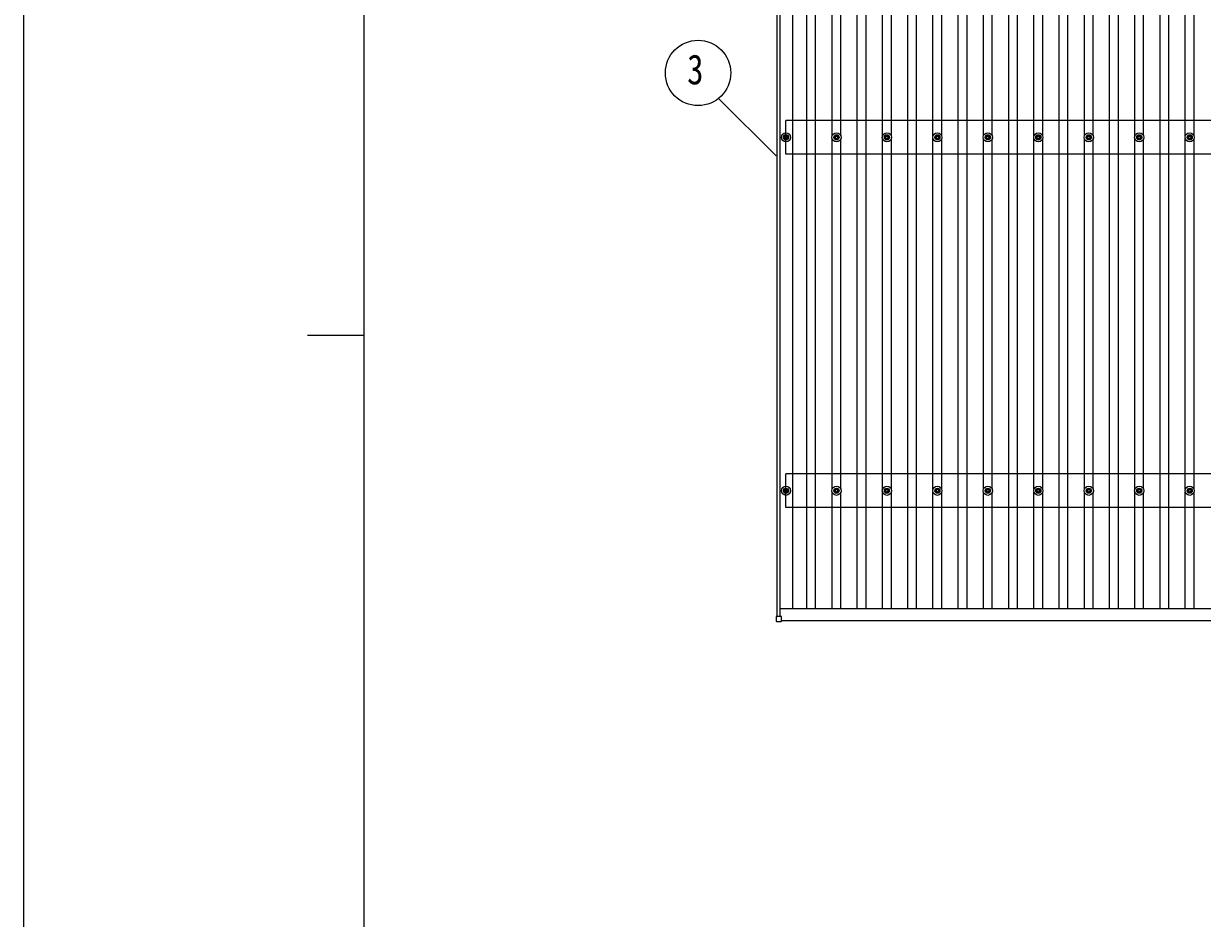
# Model space of a CAD drawing. Units: millimetres, scale not verified. Extents: x -18922 to 18922, y -13365 to 13365.
# Drawn here: x -18922 to -14251, y -1748 to 1797 of the extents above; entities that cross this region are included whole.
import ezdxf
from ezdxf.enums import TextEntityAlignment as Align

# ---------------------------------------------------------------- set-up
doc = ezdxf.new("R2010")
doc.units = ezdxf.units.MM
doc.header["$LTSCALE"] = 50
for name, color, linetype in [('0-5_YKK_13', 4, 'Continuous'), ('0-6_YKK_A1', 4, 'Continuous'), ('0-7_YKK_D', 6, 'Continuous'), ('0-8_YKK_ZWAK', 7, 'Continuous')]:
    doc.layers.add(name, color=color, linetype=linetype)
doc.styles.add('ＭＳ ゴシック', font='')
doc.styles.get('ＭＳ ゴシック').set_extended_font_data('MS Gothic')

msp = doc.modelspace()

# ---------------------------------------------------------------- linework, layer by layer
at = {"layer": '0-5_YKK_13'}
for p, q in [((-15902.66, 1356.07), (-15902.66, 1351.66)), ((-15899.16, 1356.07), (-15899.16, 1351.66)), ((-15702.66, 1356.07), (-15702.66, 1351.66)), ((-15699.16, 1356.07), (-15699.16, 1351.66)), ((-15502.66, 1356.07), (-15502.66, 1351.66)), ((-15499.16, 1356.07), (-15499.16, 1351.66)), ((-15302.66, 1356.07), (-15302.66, 1351.66)), ((-15299.16, 1356.07), (-15299.16, 1351.66)), ((-15102.66, 1356.07), (-15102.66, 1351.66)), ((-15099.16, 1356.07), (-15099.16, 1351.66)), ((-14902.66, 1356.07), (-14902.66, 1351.66)), ((-14899.16, 1356.07), (-14899.16, 1351.66)), ((-14702.66, 1356.07), (-14702.66, 1351.66)), ((-14699.16, 1356.07), (-14699.16, 1351.66)), ((-14502.66, 1356.07), (-14502.66, 1351.66)), ((-14499.16, 1356.07), (-14499.16, 1351.66)), ((-14302.66, 1356.07), (-14302.66, 1351.66)), ((-14299.16, 1356.07), (-14299.16, 1351.66)), ((-15910.91, 1347.82), (-15906.49, 1347.82)), ((-15910.91, 1344.32), (-15906.49, 1344.32)), ((-15902.66, 1340.49), (-15902.66, 1336.08)), ((-15899.16, 1340.49), (-15899.16, 1336.08)), ((-15895.33, 1347.82), (-15890.91, 1347.82)), ((-15895.33, 1344.32), (-15890.91, 1344.32)), ((-15710.91, 1347.82), (-15706.49, 1347.82)), ((-15710.91, 1344.32), (-15706.49, 1344.32)), ((-15702.66, 1340.49), (-15702.66, 1336.08)), ((-15699.16, 1340.49), (-15699.16, 1336.08)), ((-15695.33, 1347.82), (-15690.91, 1347.82)), ((-15695.33, 1344.32), (-15690.91, 1344.32)), ((-15510.91, 1347.82), (-15506.49, 1347.82)), ((-15510.91, 1344.32), (-15506.49, 1344.32)), ((-15502.66, 1340.49), (-15502.66, 1336.08)), ((-15499.16, 1340.49), (-15499.16, 1336.08)), ((-15495.33, 1347.82), (-15490.91, 1347.82)), ((-15495.33, 1344.32), (-15490.91, 1344.32)), ((-15310.91, 1347.82), (-15306.49, 1347.82)), ((-15310.91, 1344.32), (-15306.49, 1344.32)), ((-15302.66, 1340.49), (-15302.66, 1336.08)), ((-15299.16, 1340.49), (-15299.16, 1336.08)), ((-15295.33, 1347.82), (-15290.91, 1347.82)), ((-15295.33, 1344.32), (-15290.91, 1344.32)), ((-15110.91, 1347.82), (-15106.49, 1347.82)), ((-15110.91, 1344.32), (-15106.49, 1344.32)), ((-15102.66, 1340.49), (-15102.66, 1336.08)), ((-15099.16, 1340.49), (-15099.16, 1336.08)), ((-15095.33, 1347.82), (-15090.91, 1347.82)), ((-15095.33, 1344.32), (-15090.91, 1344.32)), ((-14910.91, 1347.82), (-14906.49, 1347.82)), ((-14910.91, 1344.32), (-14906.49, 1344.32)), ((-14902.66, 1340.49), (-14902.66, 1336.08)), ((-14899.16, 1340.49), (-14899.16, 1336.08)), ((-14895.33, 1347.82), (-14890.91, 1347.82)), ((-14895.33, 1344.32), (-14890.91, 1344.32)), ((-14710.91, 1347.82), (-14706.49, 1347.82)), ((-14710.91, 1344.32), (-14706.49, 1344.32)), ((-14702.66, 1340.49), (-14702.66, 1336.08)), ((-14699.16, 1340.49), (-14699.16, 1336.08)), ((-14695.33, 1347.82), (-14690.91, 1347.82)), ((-14695.33, 1344.32), (-14690.91, 1344.32)), ((-14510.91, 1347.82), (-14506.49, 1347.82)), ((-14510.91, 1344.32), (-14506.49, 1344.32)), ((-14502.66, 1340.49), (-14502.66, 1336.08)), ((-14499.16, 1340.49), (-14499.16, 1336.08)), ((-14495.33, 1347.82), (-14490.91, 1347.82)), ((-14495.33, 1344.32), (-14490.91, 1344.32)), ((-14310.91, 1347.82), (-14306.49, 1347.82)), ((-14310.91, 1344.32), (-14306.49, 1344.32)), ((-14302.66, 1340.49), (-14302.66, 1336.08)), ((-14299.16, 1340.49), (-14299.16, 1336.08)), ((-14295.33, 1347.82), (-14290.91, 1347.82)), ((-14295.33, 1344.32), (-14290.91, 1344.32)), ((-15902.66, -43.93), (-15902.66, -48.34)), ((-15899.16, -43.93), (-15899.16, -48.34)), ((-15702.66, -43.93), (-15702.66, -48.34)), ((-15699.16, -43.93), (-15699.16, -48.34)), ((-15502.66, -43.93), (-15502.66, -48.34)), ((-15499.16, -43.93), (-15499.16, -48.34)), ((-15302.66, -43.93), (-15302.66, -48.34)), ((-15299.16, -43.93), (-15299.16, -48.34)), ((-15102.66, -43.93), (-15102.66, -48.34)), ((-15099.16, -43.93), (-15099.16, -48.34)), ((-14902.66, -43.93), (-14902.66, -48.34)), ((-14899.16, -43.93), (-14899.16, -48.34)), ((-14702.66, -43.93), (-14702.66, -48.34)), ((-14699.16, -43.93), (-14699.16, -48.34)), ((-14502.66, -43.93), (-14502.66, -48.34)), ((-14499.16, -43.93), (-14499.16, -48.34)), ((-14302.66, -43.93), (-14302.66, -48.34)), ((-14299.16, -43.93), (-14299.16, -48.34)), ((-15910.91, -52.18), (-15906.49, -52.18)), ((-15910.91, -55.68), (-15906.49, -55.68)), ((-15902.66, -59.51), (-15902.66, -63.92)), ((-15899.16, -59.51), (-15899.16, -63.92)), ((-15895.33, -52.18), (-15890.91, -52.18)), ((-15895.33, -55.68), (-15890.91, -55.68)), ((-15710.91, -52.18), (-15706.49, -52.18)), ((-15710.91, -55.68), (-15706.49, -55.68)), ((-15702.66, -59.51), (-15702.66, -63.92)), ((-15699.16, -59.51), (-15699.16, -63.92)), ((-15695.33, -52.18), (-15690.91, -52.18)), ((-15695.33, -55.68), (-15690.91, -55.68)), ((-15510.91, -52.18), (-15506.49, -52.18)), ((-15510.91, -55.68), (-15506.49, -55.68)), ((-15502.66, -59.51), (-15502.66, -63.92)), ((-15499.16, -59.51), (-15499.16, -63.92)), ((-15495.33, -52.18), (-15490.91, -52.18)), ((-15495.33, -55.68), (-15490.91, -55.68)), ((-15310.91, -52.18), (-15306.49, -52.18)), ((-15310.91, -55.68), (-15306.49, -55.68)), ((-15302.66, -59.51), (-15302.66, -63.92)), ((-15299.16, -59.51), (-15299.16, -63.92)), ((-15295.33, -52.18), (-15290.91, -52.18)), ((-15295.33, -55.68), (-15290.91, -55.68)), ((-15110.91, -52.18), (-15106.49, -52.18)), ((-15110.91, -55.68), (-15106.49, -55.68)), ((-15102.66, -59.51), (-15102.66, -63.92)), ((-15099.16, -59.51), (-15099.16, -63.92)), ((-15095.33, -52.18), (-15090.91, -52.18)), ((-15095.33, -55.68), (-15090.91, -55.68)), ((-14910.91, -52.18), (-14906.49, -52.18)), ((-14910.91, -55.68), (-14906.49, -55.68)), ((-14902.66, -59.51), (-14902.66, -63.92)), ((-14899.16, -59.51), (-14899.16, -63.92)), ((-14895.33, -52.18), (-14890.91, -52.18)), ((-14895.33, -55.68), (-14890.91, -55.68)), ((-14710.91, -52.18), (-14706.49, -52.18)), ((-14710.91, -55.68), (-14706.49, -55.68)), ((-14702.66, -59.51), (-14702.66, -63.92)), ((-14699.16, -59.51), (-14699.16, -63.92)), ((-14695.33, -52.18), (-14690.91, -52.18)), ((-14695.33, -55.68), (-14690.91, -55.68)), ((-14510.91, -52.18), (-14506.49, -52.18)), ((-14510.91, -55.68), (-14506.49, -55.68)), ((-14502.66, -59.51), (-14502.66, -63.92)), ((-14499.16, -59.51), (-14499.16, -63.92)), ((-14495.33, -52.18), (-14490.91, -52.18)), ((-14495.33, -55.68), (-14490.91, -55.68)), ((-14310.91, -52.18), (-14306.49, -52.18)), ((-14310.91, -55.68), (-14306.49, -55.68)), ((-14302.66, -59.51), (-14302.66, -63.92)), ((-14299.16, -59.51), (-14299.16, -63.92)), ((-14295.33, -52.18), (-14290.91, -52.18)), ((-14295.33, -55.68), (-14290.91, -55.68)), ((-15939.21, -552.82), (-15939.21, -570.82)), ((-15920.21, -551.82), (-15938.21, -551.82)), ((-15919.21, -570.82), (-15919.21, -552.82)), ((-15938.21, -571.82), (-15920.21, -571.82))]:
    msp.add_line(p, q, dxfattribs=at)
for centre, radius in [((-15900.91, 1346.07), 18.25), ((-15900.91, 1346.07), 10.15), ((-15700.91, 1346.07), 18.25), ((-15700.91, 1346.07), 10.15), ((-15500.91, 1346.07), 18.25), ((-15500.91, 1346.07), 10.15), ((-15300.91, 1346.07), 18.25), ((-15300.91, 1346.07), 10.15), ((-15100.91, 1346.07), 18.25), ((-15100.91, 1346.07), 10.15), ((-14900.91, 1346.07), 18.25), ((-14900.91, 1346.07), 10.15), ((-14700.91, 1346.07), 18.25), ((-14700.91, 1346.07), 10.15), ((-14500.91, 1346.07), 18.25), ((-14500.91, 1346.07), 10.15), ((-14300.91, 1346.07), 18.25), ((-14300.91, 1346.07), 10.15), ((-15900.91, 1346.07), 5.85), ((-15900.91, 1346.07), 5.25), ((-15700.91, 1346.07), 5.85), ((-15700.91, 1346.07), 5.25), ((-15500.91, 1346.07), 5.85), ((-15500.91, 1346.07), 5.25), ((-15300.91, 1346.07), 5.85), ((-15300.91, 1346.07), 5.25), ((-15100.91, 1346.07), 5.85), ((-15100.91, 1346.07), 5.25), ((-14900.91, 1346.07), 5.85), ((-14900.91, 1346.07), 5.25), ((-14700.91, 1346.07), 5.85), ((-14700.91, 1346.07), 5.25), ((-14500.91, 1346.07), 5.85), ((-14500.91, 1346.07), 5.25), ((-14300.91, 1346.07), 5.85), ((-14300.91, 1346.07), 5.25), ((-15900.91, -53.93), 18.25), ((-15900.91, -53.93), 10.15), ((-15700.91, -53.93), 18.25), ((-15700.91, -53.93), 10.15), ((-15500.91, -53.93), 18.25), ((-15500.91, -53.93), 10.15), ((-15300.91, -53.93), 18.25), ((-15300.91, -53.93), 10.15), ((-15100.91, -53.93), 18.25), ((-15100.91, -53.93), 10.15), ((-14900.91, -53.93), 18.25), ((-14900.91, -53.93), 10.15), ((-14700.91, -53.93), 18.25), ((-14700.91, -53.93), 10.15), ((-14500.91, -53.93), 18.25), ((-14500.91, -53.93), 10.15), ((-14300.91, -53.93), 18.25), ((-14300.91, -53.93), 10.15), ((-15900.91, -53.93), 5.85), ((-15900.91, -53.93), 5.25), ((-15700.91, -53.93), 5.85), ((-15700.91, -53.93), 5.25), ((-15500.91, -53.93), 5.85), ((-15500.91, -53.93), 5.25), ((-15300.91, -53.93), 5.85), ((-15300.91, -53.93), 5.25), ((-15100.91, -53.93), 5.85), ((-15100.91, -53.93), 5.25), ((-14900.91, -53.93), 5.85), ((-14900.91, -53.93), 5.25), ((-14700.91, -53.93), 5.85), ((-14700.91, -53.93), 5.25), ((-14500.91, -53.93), 5.85), ((-14500.91, -53.93), 5.25), ((-14300.91, -53.93), 5.85), ((-14300.91, -53.93), 5.25)]:
    msp.add_circle(centre, radius, dxfattribs=at)
for centre, start, end in [((-15938.21, -552.82), 90, 180), ((-15920.21, -552.82), 0, 90), ((-15938.21, -570.82), 180, 270), ((-15920.21, -570.82), 270, 0)]:
    msp.add_arc(centre, 1, start, end, dxfattribs=at)
at = {"layer": '0-6_YKK_A1'}
for p, q in [((-15874.41, -520.53), (-15874.41, 10209.71)), ((-15818.41, -520.53), (-15818.41, 10209.71)), ((-15783.41, -520.53), (-15783.41, 10209.71)), ((-15618.41, -520.53), (-15618.41, 10209.71)), ((-15583.41, -520.53), (-15583.41, 10209.71)), ((-15418.41, -520.53), (-15418.41, 10209.71)), ((-15383.41, -520.53), (-15383.41, 10209.71)), ((-15218.41, -520.53), (-15218.41, 10209.71)), ((-15183.41, -520.53), (-15183.41, 10209.71)), ((-15018.41, -520.53), (-15018.41, 10209.71)), ((-14983.41, -520.53), (-14983.41, 10209.71)), ((-14818.41, -520.53), (-14818.41, 10209.71)), ((-14783.41, -520.53), (-14783.41, 10209.71)), ((-14618.41, -520.53), (-14618.41, 10209.71)), ((-14583.41, -520.53), (-14583.41, 10209.71)), ((-14418.41, -520.53), (-14418.41, 10209.71)), ((-14383.41, -520.53), (-14383.41, 10209.71)), ((-15935.91, -551.82), (-15935.91, 4836.01)), ((-15923.91, -551.82), (-15923.91, 4821.01)), ((-15718.41, 1351.25), (-15718.41, 2740.9)), ((-15683.41, 1351.25), (-15683.41, 2740.9)), ((-15518.41, 1351.25), (-15518.41, 2740.9)), ((-15483.41, 1351.25), (-15483.41, 2740.9)), ((-15318.41, 1351.25), (-15318.41, 2740.9)), ((-15283.41, 1351.25), (-15283.41, 2740.9)), ((-15118.41, 1351.25), (-15118.41, 2740.9)), ((-15083.41, 1351.25), (-15083.41, 2740.9)), ((-14918.41, 1351.25), (-14918.41, 2740.9)), ((-14883.41, 1351.25), (-14883.41, 2740.9)), ((-14718.41, 1351.25), (-14718.41, 2740.9)), ((-14683.41, 1351.25), (-14683.41, 2740.9)), ((-14518.41, 1351.25), (-14518.41, 2740.9)), ((-14483.41, 1351.25), (-14483.41, 2740.9)), ((-14318.41, 1351.25), (-14318.41, 2740.9)), ((-14283.41, 1351.25), (-14283.41, 2740.9)), ((-10500.91, 1413.07), (-15900.91, 1413.07)), ((-15900.91, 1279.07), (-15900.91, 1413.07)), ((-15718.41, -48.75), (-15718.41, 1340.9)), ((-15683.41, -48.75), (-15683.41, 1340.9)), ((-15518.41, -48.75), (-15518.41, 1340.9)), ((-15483.41, -48.75), (-15483.41, 1340.9)), ((-15318.41, -48.75), (-15318.41, 1340.9)), ((-15283.41, -48.75), (-15283.41, 1340.9)), ((-15118.41, -48.75), (-15118.41, 1340.9)), ((-15083.41, -48.75), (-15083.41, 1340.9)), ((-14918.41, -48.75), (-14918.41, 1340.9)), ((-14883.41, -48.75), (-14883.41, 1340.9)), ((-14718.41, -48.75), (-14718.41, 1340.9)), ((-14683.41, -48.75), (-14683.41, 1340.9)), ((-14518.41, -48.75), (-14518.41, 1340.9)), ((-14483.41, -48.75), (-14483.41, 1340.9)), ((-14318.41, -48.75), (-14318.41, 1340.9)), ((-14283.41, -48.75), (-14283.41, 1340.9)), ((-10500.91, 1279.07), (-15900.91, 1279.07)), ((-10500.91, 13.07), (-15900.91, 13.07)), ((-15900.91, -120.93), (-15900.91, 13.07)), ((-15718.41, -520.53), (-15718.41, -59.1)), ((-15683.41, -520.53), (-15683.41, -59.1)), ((-15518.41, -520.53), (-15518.41, -59.1)), ((-15483.41, -520.53), (-15483.41, -59.1)), ((-15318.41, -520.53), (-15318.41, -59.1)), ((-15283.41, -520.53), (-15283.41, -59.1)), ((-15118.41, -520.53), (-15118.41, -59.1)), ((-15083.41, -520.53), (-15083.41, -59.1)), ((-14918.41, -520.53), (-14918.41, -59.1)), ((-14883.41, -520.53), (-14883.41, -59.1)), ((-14718.41, -520.53), (-14718.41, -59.1)), ((-14683.41, -520.53), (-14683.41, -59.1)), ((-14518.41, -520.53), (-14518.41, -59.1)), ((-14483.41, -520.53), (-14483.41, -59.1)), ((-14318.41, -520.53), (-14318.41, -59.1)), ((-14283.41, -520.53), (-14283.41, -59.1)), ((-10500.91, -120.93), (-15900.91, -120.93)), ((-15923.91, -520.53), (-10477.91, -520.53)), ((-15919.21, -568.52), (-10482.61, -568.52))]:
    msp.add_line(p, q, dxfattribs=at)
at = {"layer": '0-7_YKK_D'}
msp.add_line((-16168.4, 1500.03), (-15939.33, 1273.21), dxfattribs=at)
msp.add_circle((-16249.35, 1601.24), 129.6, dxfattribs=at)
at = {"layer": '0-8_YKK_ZWAK'}
for p, q in [((-17572.41, -11362.5), (-17572.41, 12487.5)), ((-17797.41, 562.5), (-17572.41, 562.5))]:
    msp.add_line(p, q, dxfattribs=at)
msp.add_lwpolyline([(-18922.5, -13365), (18922.5, -13365), (18922.5, 13365), (-18922.5, 13365)], close=True, dxfattribs=at)

# ---------------------------------------------------------------- texts
at = {"layer": '0-7_YKK_D', "style": 'ＭＳ ゴシック', "width": 0.8}
msp.add_text('3', height=118.8, dxfattribs=at).set_placement((-16292.55, 1520.24), align=Align.BOTTOM_LEFT)

doc.saveas('drawing.dxf')
